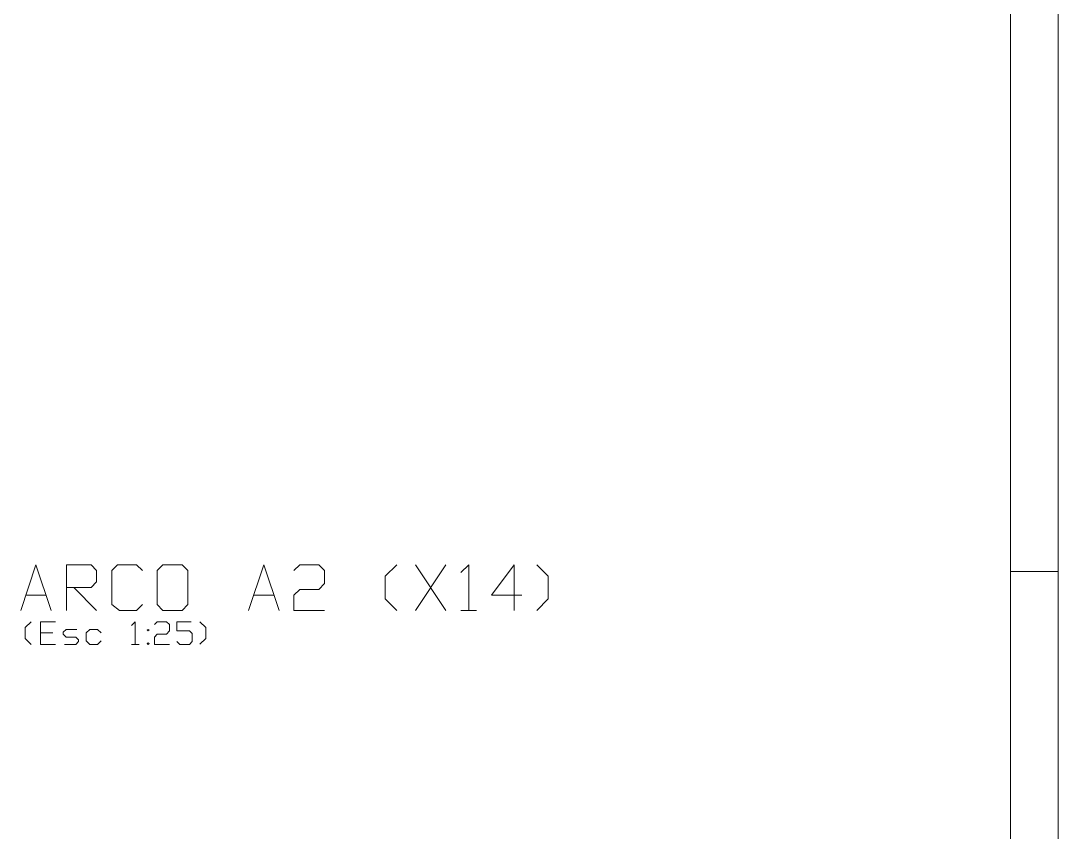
# Model space of a CAD drawing. Header units: millimetres. Extents: x 8 to 1677, y 56 to 1181.
# Drawn here: x 1458 to 1676.7, y 297.9 to 468.8 of the extents above; entities that cross this region are included whole.
import ezdxf

# ---------------------------------------------------------------- set-up
doc = ezdxf.new("R2010")
doc.units = ezdxf.units.MM
doc.header["$MEASUREMENT"] = 0
doc.layers.get('0').update_dxf_attribs({"linetype": 'CONTINUOUS'})

# ---------------------------------------------------------------- blocks, each defined once
blk = doc.blocks.new('MF31AE740')
at = {"color": 7, "linetype": 'Continuous', "lineweight": 9, "true_color": 0x000007}
blk.add_lwpolyline([(123.35, 149.38), (717.47, 149.38), (717.47, 149.38)], dxfattribs=at)
blk = doc.blocks.new('MF31AEAB0')
at = {"color": 7, "linetype": 'Continuous', "lineweight": 9, "true_color": 0x000007}
blk.add_lwpolyline([(420.39, 159.47), (420.39, 149.38), (420.39, 149.38)], dxfattribs=at)

msp = doc.modelspace()

# ---------------------------------------------------------------- linework, layer by layer
at = {"color": 7, "linetype": 'Continuous', "lineweight": 9, "true_color": 0x000007}
for points in [[(1666.59, 65.73), (1666.59, 639.87), (1666.59, 639.87)], [(1458.03, 344.58), (1461.24, 354.24), (1464.45, 344.58)], [(1467.66, 344.58), (1467.66, 354.24), (1472.85, 354.24), (1474.01, 353.05), (1474.01, 350.6), (1472.85, 349.41), (1467.66, 349.41)], [(1483.67, 345.87), (1482.41, 344.58), (1478.84, 344.58), (1477.25, 345.87), (1477.25, 353.05), (1478.44, 354.24), (1482.41, 354.24), (1483.67, 353.05)], [(1506.03, 344.58), (1509.24, 354.24), (1512.48, 344.58)], [(1522.04, 344.58), (1515.59, 344.58), (1515.59, 347.79), (1516.88, 348.98), (1520.85, 348.98), (1522.04, 350.27), (1522.04, 353.05), (1520.85, 354.24), (1516.88, 354.24), (1515.59, 353.05)], [(1537.29, 344.58), (1534.84, 347.03), (1534.84, 351.85), (1537.29, 354.24)], [(1541.25, 344.58), (1547.61, 354.24), (1547.61, 354.24)], [(1541.25, 354.24), (1547.61, 344.58), (1547.61, 344.58)], [(1552.44, 344.58), (1552.44, 354.24), (1550.81, 352.62)], [(1562, 344.58), (1562, 354.24), (1557.26, 347.79), (1563.62, 347.79)], [(1566.82, 344.58), (1569.21, 347.03), (1569.21, 351.85), (1566.82, 354.24)], [(1463.36, 347.79), (1459.12, 347.79), (1459.12, 347.79)], [(1469.21, 349.41), (1474.01, 344.58), (1474.01, 344.58)], [(1511.35, 347.79), (1507.12, 347.79), (1507.12, 347.79)], [(1550.81, 344.58), (1554.06, 344.58), (1554.06, 344.58)], [(1460.21, 337.4), (1458.96, 338.66), (1458.96, 341.04), (1460.21, 342.2)], [(1462.16, 337.4), (1462.16, 342.2), (1465.37, 342.2)], [(1482.14, 337.4), (1482.14, 342.2), (1481.38, 341.44)], [(1489.35, 337.4), (1486.21, 337.4), (1486.21, 338.99), (1486.81, 339.58), (1488.76, 339.58), (1489.35, 340.28), (1489.35, 341.63), (1488.76, 342.2), (1486.81, 342.2), (1486.21, 341.63)], [(1490.94, 338.06), (1491.54, 337.4), (1493.59, 337.4), (1494.18, 338.06), (1494.18, 339.75), (1493.59, 340.34), (1490.94, 340.34), (1490.94, 341.63), (1490.94, 342.2), (1493.92, 342.2)], [(1495.77, 337.47), (1497.06, 338.66), (1497.06, 341.04), (1495.77, 342.2)], [(1464.78, 339.85), (1462.16, 339.85), (1462.16, 339.85)], [(1467.26, 337.4), (1469.61, 337.4), (1470.2, 338.06), (1470.2, 338.39), (1469.61, 338.99), (1467.59, 338.99), (1466.99, 339.58), (1466.99, 340.01), (1467.59, 340.61), (1469.87, 340.61)], [(1474.97, 338.23), (1474.21, 337.4), (1472.58, 337.4), (1471.82, 338.23), (1471.82, 339.85), (1472.58, 340.61), (1474.21, 340.61), (1474.97, 339.85)], [(1462.16, 337.4), (1465.37, 337.4), (1465.37, 337.4)], [(1481.38, 337.4), (1483, 337.4), (1483, 337.4)]]:
    msp.add_lwpolyline(points, dxfattribs=at)
for points in [[(1488, 354.24), (1492.07, 354.24), (1493.26, 353.05), (1493.26, 345.87), (1492.07, 344.58), (1488, 344.58), (1486.81, 345.87), (1486.81, 353.05)], [(1484.86, 340.61), (1484.69, 340.44), (1484.86, 340.28), (1485.12, 340.44)], [(1484.86, 337.4), (1485.12, 337.63), (1484.86, 337.8), (1484.69, 337.63)]]:
    msp.add_lwpolyline(points, close=True, dxfattribs=at)

# ---------------------------------------------------------------- block references
at = {"color": 7, "true_color": 0xffffff, "rotation": 89.99999999999999}
for name in ['MF31AE740', 'MF31AEAB0']:
    msp.add_blockref(name, (1826.06, -67.61), dxfattribs=at)

doc.saveas('drawing.dxf')
